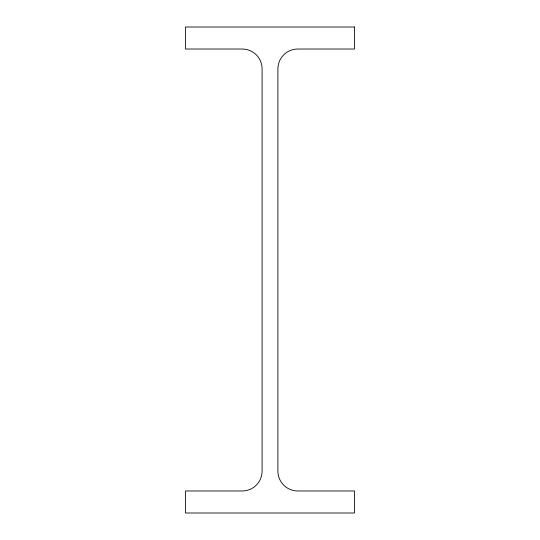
<?xml version="1.0" encoding="UTF-8"?>
<svg xmlns="http://www.w3.org/2000/svg" width="540" height="540" viewBox="0 0 540 540"><rect width="100%" height="100%" fill="white"/><g stroke="black" fill="none" stroke-linecap="round" stroke-linejoin="round"><path stroke-width="0.81" d="M354.51 27L185.49 27L185.49 49.025L242.231 49.025A19.872 19.872 0 0 1 262.103 68.897L262.103 471.103A19.872 19.872 0 0 1 242.231 490.975L185.49 490.975L185.49 513L354.51 513L354.51 490.975L297.769 490.975A19.872 19.872 0 0 1 277.898 471.103L277.898 68.897A19.872 19.872 0 0 1 297.769 49.025L354.51 49.025L354.51 27"/></g></svg>
